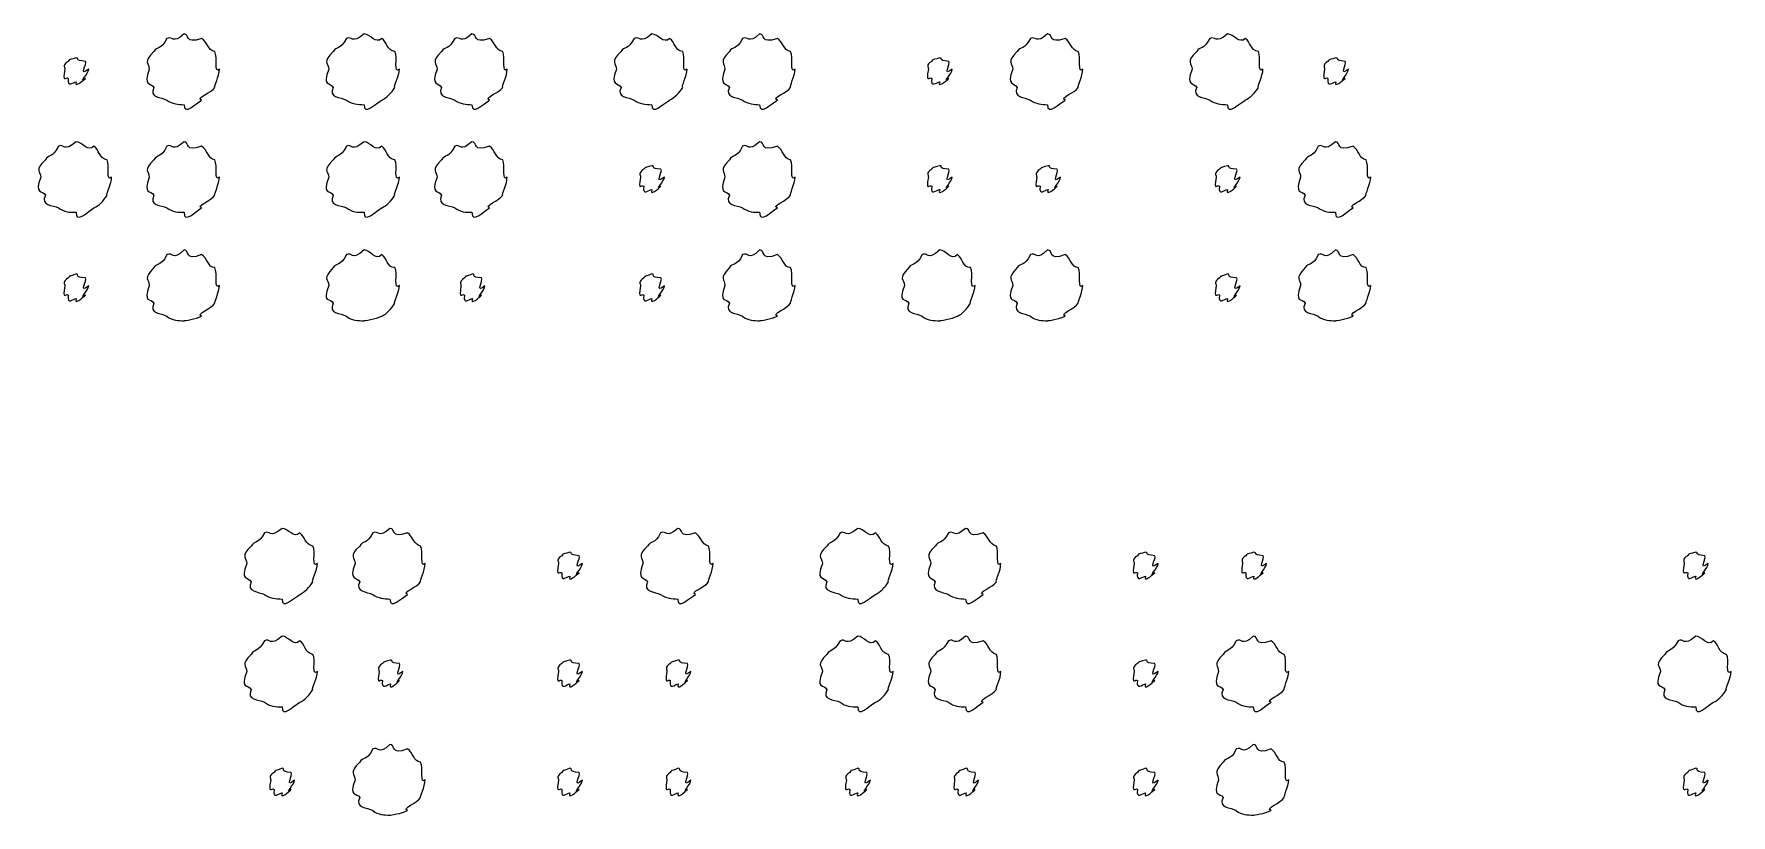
# Model space of a CAD drawing. Header units: millimetres. Extents: x -178 to -32, y 41 to 266.
# Drawn here: x -139.56 to -123.16, y 239.53 to 247.09 of the extents above; entities that cross this region are included whole.
import ezdxf

# ---------------------------------------------------------------- set-up
doc = ezdxf.new("R2010")
doc.units = ezdxf.units.MM
doc.layers.get('0').update_dxf_attribs({"linetype": 'CONTINUOUS'})

msp = doc.modelspace()

# ---------------------------------------------------------------- linework, layer by layer
at = {"color": 0}
for p, q in [((-138.109, 247.088), (-138.109, 247.088)), ((-136.369, 247.088), (-136.369, 247.088)), ((-135.327, 247.088), (-135.327, 247.088)), ((-133.587, 247.088), (-133.587, 247.088)), ((-132.545, 247.088), (-132.545, 247.088)), ((-129.763, 247.088), (-129.763, 247.088)), ((-128.022, 247.088), (-128.022, 247.088)), ((-139.151, 246.856), (-139.151, 246.856)), ((-130.804, 246.856), (-130.804, 246.856)), ((-126.975, 246.856), (-126.975, 246.856)), ((-139.151, 246.046), (-139.151, 246.046)), ((-138.109, 246.046), (-138.109, 246.046)), ((-136.369, 246.046), (-136.369, 246.046)), ((-135.327, 246.046), (-135.327, 246.046)), ((-132.545, 246.046), (-132.545, 246.046)), ((-126.98, 246.046), (-126.98, 246.046)), ((-133.587, 245.814), (-133.587, 245.814)), ((-130.804, 245.814), (-130.804, 245.814)), ((-129.757, 245.814), (-129.757, 245.814)), ((-128.022, 245.814), (-128.022, 245.814)), ((-138.109, 244.999), (-138.109, 244.999)), ((-136.369, 244.999), (-136.369, 244.999)), ((-132.545, 244.999), (-132.545, 244.999)), ((-130.804, 244.999), (-130.804, 244.999)), ((-129.763, 244.999), (-129.763, 244.999)), ((-126.98, 244.999), (-126.98, 244.999)), ((-139.151, 244.767), (-139.151, 244.767)), ((-135.322, 244.767), (-135.322, 244.767)), ((-133.587, 244.767), (-133.587, 244.767)), ((-128.022, 244.767), (-128.022, 244.767)), ((-137.161, 242.307), (-137.161, 242.307)), ((-136.119, 242.307), (-136.119, 242.307)), ((-133.337, 242.307), (-133.337, 242.307)), ((-131.597, 242.307), (-131.597, 242.307)), ((-130.555, 242.307), (-130.555, 242.307)), ((-134.379, 242.076), (-134.379, 242.076)), ((-128.814, 242.076), (-128.814, 242.076)), ((-127.767, 242.076), (-127.767, 242.076)), ((-123.497, 242.076), (-123.497, 242.076)), ((-137.161, 241.265), (-137.161, 241.265)), ((-131.597, 241.265), (-131.597, 241.265)), ((-130.555, 241.265), (-130.555, 241.265)), ((-127.773, 241.265), (-127.773, 241.265)), ((-123.497, 241.265), (-123.497, 241.265)), ((-136.114, 241.034), (-136.114, 241.034)), ((-134.379, 241.034), (-134.379, 241.034)), ((-133.332, 241.034), (-133.332, 241.034)), ((-128.814, 241.034), (-128.814, 241.034)), ((-136.119, 240.218), (-136.119, 240.218)), ((-127.773, 240.218), (-127.773, 240.218)), ((-137.161, 239.987), (-137.161, 239.987)), ((-134.379, 239.987), (-134.379, 239.987)), ((-133.332, 239.987), (-133.332, 239.987)), ((-131.597, 239.987), (-131.597, 239.987)), ((-130.549, 239.987), (-130.549, 239.987)), ((-128.814, 239.987), (-128.814, 239.987)), ((-123.497, 239.987), (-123.497, 239.987))]:
    msp.add_line(p, q, dxfattribs=at)
for points in [[(-138.109, 247.088), (-138.222, 246.986), (-138.219, 247.072), (-138.275, 247.044)], [(-137.939, 247.044), (-138.109, 246.986), (-138.05, 247.088), (-138.109, 247.088)], [(-136.369, 247.088), (-136.491, 246.986), (-136.484, 247.072), (-136.54, 247.044)], [(-136.198, 247.044), (-136.256, 246.986), (-136.309, 247.088), (-136.369, 247.088)], [(-135.327, 247.088), (-135.44, 246.986), (-135.437, 247.072), (-135.492, 247.044)], [(-135.156, 247.044), (-135.327, 246.986), (-135.268, 247.088), (-135.327, 247.088)], [(-133.587, 247.088), (-133.709, 246.986), (-133.702, 247.072), (-133.757, 247.044)], [(-133.416, 247.044), (-133.473, 246.986), (-133.527, 247.088), (-133.587, 247.088)], [(-132.545, 247.088), (-132.658, 246.986), (-132.655, 247.072), (-132.71, 247.044)], [(-132.374, 247.044), (-132.545, 246.986), (-132.486, 247.088), (-132.545, 247.088)], [(-129.763, 247.088), (-129.875, 246.986), (-129.873, 247.072), (-129.928, 247.044)], [(-129.592, 247.044), (-129.763, 246.986), (-129.703, 247.088), (-129.763, 247.088)], [(-128.022, 247.088), (-128.145, 246.986), (-128.138, 247.072), (-128.193, 247.044)], [(-127.851, 247.044), (-127.909, 246.986), (-127.963, 247.088), (-128.022, 247.088)], [(-138.401, 246.917), (-138.509, 246.818), (-138.446, 246.804), (-138.446, 246.746)], [(-138.275, 247.044), (-138.333, 246.928), (-138.371, 246.972), (-138.401, 246.917)], [(-137.812, 246.917), (-137.881, 246.928), (-137.883, 247.013), (-137.939, 247.044)], [(-137.767, 246.746), (-137.823, 246.699), (-137.781, 246.862), (-137.812, 246.917)], [(-136.666, 246.917), (-136.778, 246.818), (-136.711, 246.804), (-136.711, 246.746)], [(-136.54, 247.044), (-136.602, 246.928), (-136.636, 246.972), (-136.666, 246.917)], [(-136.071, 246.917), (-136.15, 246.928), (-136.146, 247.013), (-136.198, 247.044)], [(-136.027, 246.746), (-136.088, 246.699), (-136.041, 246.862), (-136.071, 246.917)], [(-135.619, 246.917), (-135.727, 246.818), (-135.663, 246.804), (-135.663, 246.746)], [(-135.492, 247.044), (-135.55, 246.928), (-135.589, 246.972), (-135.619, 246.917)], [(-135.029, 246.917), (-135.098, 246.928), (-135.101, 247.013), (-135.156, 247.044)], [(-134.985, 246.746), (-135.041, 246.699), (-134.999, 246.862), (-135.029, 246.917)], [(-133.884, 246.917), (-133.996, 246.818), (-133.928, 246.804), (-133.928, 246.746)], [(-133.757, 247.044), (-133.82, 246.928), (-133.854, 246.972), (-133.884, 246.917)], [(-133.289, 246.917), (-133.368, 246.928), (-133.363, 247.013), (-133.416, 247.044)], [(-133.245, 246.746), (-133.306, 246.699), (-133.259, 246.862), (-133.289, 246.917)], [(-132.837, 246.917), (-132.944, 246.818), (-132.881, 246.804), (-132.881, 246.746)], [(-132.71, 247.044), (-132.768, 246.928), (-132.807, 246.972), (-132.837, 246.917)], [(-132.247, 246.917), (-132.316, 246.928), (-132.319, 247.013), (-132.374, 247.044)], [(-132.203, 246.746), (-132.258, 246.699), (-132.217, 246.862), (-132.247, 246.917)], [(-130.055, 246.917), (-130.162, 246.818), (-130.099, 246.804), (-130.099, 246.746)], [(-129.928, 247.044), (-129.986, 246.928), (-130.024, 246.972), (-130.055, 246.917)], [(-129.465, 246.917), (-129.534, 246.928), (-129.536, 247.013), (-129.592, 247.044)], [(-129.421, 246.746), (-129.476, 246.699), (-129.435, 246.862), (-129.465, 246.917)], [(-128.32, 246.917), (-128.431, 246.818), (-128.364, 246.804), (-128.364, 246.746)], [(-128.193, 247.044), (-128.255, 246.928), (-128.289, 246.972), (-128.32, 246.917)], [(-127.724, 246.917), (-127.803, 246.928), (-127.799, 247.013), (-127.851, 247.044)], [(-127.68, 246.746), (-127.741, 246.699), (-127.694, 246.862), (-127.724, 246.917)], [(-139.228, 246.823), (-139.289, 246.787), (-139.261, 246.775), (-139.261, 246.746)], [(-139.261, 246.746), (-139.289, 246.604), (-139.25, 246.68), (-139.228, 246.658)], [(-139.151, 246.856), (-139.245, 246.832), (-139.206, 246.845), (-139.228, 246.823)], [(-139.063, 246.823), (-139.179, 246.832), (-139.114, 246.856), (-139.151, 246.856)], [(-139.03, 246.746), (-139.134, 246.67), (-139.041, 246.801), (-139.063, 246.823)], [(-139.063, 246.658), (-139.134, 246.604), (-139.03, 246.709), (-139.03, 246.746)], [(-138.446, 246.746), (-138.509, 246.578), (-138.43, 246.625), (-138.401, 246.57)], [(-137.812, 246.57), (-137.823, 246.578), (-137.767, 246.683), (-137.767, 246.746)], [(-136.711, 246.746), (-136.778, 246.578), (-136.695, 246.625), (-136.666, 246.57)], [(-136.071, 246.57), (-136.088, 246.578), (-136.027, 246.683), (-136.027, 246.746)], [(-135.663, 246.746), (-135.727, 246.578), (-135.648, 246.625), (-135.619, 246.57)], [(-135.029, 246.57), (-135.041, 246.578), (-134.985, 246.683), (-134.985, 246.746)], [(-133.928, 246.746), (-133.996, 246.578), (-133.913, 246.625), (-133.884, 246.57)], [(-133.289, 246.57), (-133.306, 246.578), (-133.245, 246.683), (-133.245, 246.746)], [(-132.881, 246.746), (-132.944, 246.578), (-132.866, 246.625), (-132.837, 246.57)], [(-132.247, 246.57), (-132.258, 246.578), (-132.203, 246.683), (-132.203, 246.746)], [(-130.882, 246.823), (-130.942, 246.787), (-130.914, 246.775), (-130.914, 246.746)], [(-130.914, 246.746), (-130.942, 246.604), (-130.903, 246.68), (-130.882, 246.658)], [(-130.804, 246.856), (-130.898, 246.832), (-130.859, 246.845), (-130.882, 246.823)], [(-130.716, 246.823), (-130.832, 246.832), (-130.767, 246.856), (-130.804, 246.856)], [(-130.683, 246.746), (-130.788, 246.67), (-130.694, 246.801), (-130.716, 246.823)], [(-130.716, 246.658), (-130.788, 246.604), (-130.683, 246.709), (-130.683, 246.746)], [(-130.099, 246.746), (-130.162, 246.578), (-130.084, 246.625), (-130.055, 246.57)], [(-129.465, 246.57), (-129.476, 246.578), (-129.421, 246.683), (-129.421, 246.746)], [(-128.364, 246.746), (-128.431, 246.578), (-128.349, 246.625), (-128.32, 246.57)], [(-127.724, 246.57), (-127.741, 246.578), (-127.68, 246.683), (-127.68, 246.746)], [(-127.052, 246.823), (-127.108, 246.787), (-127.085, 246.775), (-127.085, 246.746)], [(-127.085, 246.746), (-127.108, 246.604), (-127.074, 246.68), (-127.052, 246.658)], [(-126.975, 246.856), (-127.064, 246.832), (-127.03, 246.845), (-127.052, 246.823)], [(-126.886, 246.823), (-126.998, 246.832), (-126.938, 246.856), (-126.975, 246.856)], [(-126.854, 246.746), (-126.954, 246.67), (-126.865, 246.801), (-126.886, 246.823)], [(-126.886, 246.658), (-126.954, 246.604), (-126.854, 246.709), (-126.854, 246.746)], [(-139.228, 246.658), (-139.245, 246.56), (-139.18, 246.625), (-139.151, 246.625)], [(-139.151, 246.625), (-139.179, 246.56), (-139.085, 246.636), (-139.063, 246.658)], [(-138.401, 246.57), (-138.451, 246.472), (-138.33, 246.477), (-138.275, 246.448)], [(-137.939, 246.448), (-137.999, 246.472), (-137.841, 246.517), (-137.812, 246.57)], [(-136.666, 246.57), (-136.719, 246.472), (-136.595, 246.477), (-136.54, 246.448)], [(-136.198, 246.448), (-136.15, 246.472), (-136.104, 246.517), (-136.071, 246.57)], [(-135.619, 246.57), (-135.669, 246.472), (-135.547, 246.477), (-135.492, 246.448)], [(-135.156, 246.448), (-135.217, 246.472), (-135.058, 246.517), (-135.029, 246.57)], [(-133.884, 246.57), (-133.937, 246.472), (-133.812, 246.477), (-133.757, 246.448)], [(-133.416, 246.448), (-133.368, 246.472), (-133.322, 246.517), (-133.289, 246.57)], [(-132.837, 246.57), (-132.886, 246.472), (-132.765, 246.477), (-132.71, 246.448)], [(-132.374, 246.448), (-132.435, 246.472), (-132.276, 246.517), (-132.247, 246.57)], [(-130.882, 246.658), (-130.898, 246.56), (-130.833, 246.625), (-130.804, 246.625)], [(-130.804, 246.625), (-130.832, 246.56), (-130.738, 246.636), (-130.716, 246.658)], [(-130.055, 246.57), (-130.104, 246.472), (-129.983, 246.477), (-129.928, 246.448)], [(-129.592, 246.448), (-129.652, 246.472), (-129.494, 246.517), (-129.465, 246.57)], [(-128.32, 246.57), (-128.372, 246.472), (-128.248, 246.477), (-128.193, 246.448)], [(-127.851, 246.448), (-127.803, 246.472), (-127.757, 246.517), (-127.724, 246.57)], [(-127.052, 246.658), (-127.064, 246.56), (-127.004, 246.625), (-126.975, 246.625)], [(-126.975, 246.625), (-126.998, 246.56), (-126.909, 246.636), (-126.886, 246.658)], [(-138.275, 246.448), (-138.222, 246.412), (-138.164, 246.404), (-138.109, 246.404)], [(-138.109, 246.404), (-138.109, 246.295), (-137.994, 246.418), (-137.939, 246.448)], [(-136.54, 246.448), (-136.491, 246.412), (-136.427, 246.404), (-136.369, 246.404)], [(-136.369, 246.404), (-136.374, 246.295), (-136.253, 246.418), (-136.198, 246.448)], [(-135.492, 246.448), (-135.44, 246.412), (-135.382, 246.404), (-135.327, 246.404)], [(-135.327, 246.404), (-135.327, 246.295), (-135.211, 246.418), (-135.156, 246.448)], [(-133.757, 246.448), (-133.709, 246.412), (-133.645, 246.404), (-133.587, 246.404)], [(-133.587, 246.404), (-133.592, 246.295), (-133.471, 246.418), (-133.416, 246.448)], [(-132.71, 246.448), (-132.658, 246.412), (-132.6, 246.404), (-132.545, 246.404)], [(-132.545, 246.404), (-132.545, 246.295), (-132.429, 246.418), (-132.374, 246.448)], [(-129.928, 246.448), (-129.875, 246.412), (-129.818, 246.404), (-129.763, 246.404)], [(-129.763, 246.404), (-129.763, 246.295), (-129.647, 246.418), (-129.592, 246.448)], [(-128.193, 246.448), (-128.145, 246.412), (-128.08, 246.404), (-128.022, 246.404)], [(-128.022, 246.404), (-128.028, 246.295), (-127.906, 246.418), (-127.851, 246.448)], [(-139.322, 246.002), (-139.384, 245.88), (-139.418, 245.927), (-139.449, 245.87)], [(-139.151, 246.046), (-139.274, 245.938), (-139.267, 246.031), (-139.322, 246.002)], [(-138.98, 246.002), (-139.038, 245.938), (-139.092, 246.046), (-139.151, 246.046)], [(-138.853, 245.87), (-138.932, 245.88), (-138.928, 245.971), (-138.98, 246.002)], [(-138.275, 246.002), (-138.333, 245.88), (-138.371, 245.927), (-138.401, 245.87)], [(-138.109, 246.046), (-138.222, 245.938), (-138.219, 246.031), (-138.275, 246.002)], [(-137.939, 246.002), (-138.109, 245.938), (-138.05, 246.046), (-138.109, 246.046)], [(-137.812, 245.87), (-137.881, 245.88), (-137.883, 245.971), (-137.939, 246.002)], [(-136.54, 246.002), (-136.602, 245.88), (-136.636, 245.927), (-136.666, 245.87)], [(-136.369, 246.046), (-136.491, 245.938), (-136.484, 246.031), (-136.54, 246.002)], [(-136.198, 246.002), (-136.256, 245.938), (-136.309, 246.046), (-136.369, 246.046)], [(-136.071, 245.87), (-136.15, 245.88), (-136.146, 245.971), (-136.198, 246.002)], [(-135.492, 246.002), (-135.55, 245.88), (-135.589, 245.927), (-135.619, 245.87)], [(-135.327, 246.046), (-135.44, 245.938), (-135.437, 246.031), (-135.492, 246.002)], [(-135.156, 246.002), (-135.327, 245.938), (-135.268, 246.046), (-135.327, 246.046)], [(-135.029, 245.87), (-135.098, 245.88), (-135.101, 245.971), (-135.156, 246.002)], [(-132.71, 246.002), (-132.768, 245.88), (-132.807, 245.927), (-132.837, 245.87)], [(-132.545, 246.046), (-132.658, 245.938), (-132.655, 246.031), (-132.71, 246.002)], [(-132.374, 246.002), (-132.545, 245.938), (-132.486, 246.046), (-132.545, 246.046)], [(-132.247, 245.87), (-132.316, 245.88), (-132.319, 245.971), (-132.374, 246.002)], [(-127.146, 246.002), (-127.204, 245.88), (-127.242, 245.927), (-127.272, 245.87)], [(-126.98, 246.046), (-127.093, 245.938), (-127.091, 246.031), (-127.146, 246.002)], [(-126.809, 246.002), (-126.98, 245.938), (-126.921, 246.046), (-126.98, 246.046)], [(-126.683, 245.87), (-126.752, 245.88), (-126.754, 245.971), (-126.809, 246.002)], [(-139.449, 245.87), (-139.56, 245.766), (-139.493, 245.759), (-139.493, 245.704)], [(-138.809, 245.704), (-138.87, 245.649), (-138.823, 245.814), (-138.853, 245.87)], [(-138.401, 245.87), (-138.509, 245.766), (-138.446, 245.759), (-138.446, 245.704)], [(-137.767, 245.704), (-137.823, 245.649), (-137.781, 245.814), (-137.812, 245.87)], [(-136.666, 245.87), (-136.778, 245.766), (-136.711, 245.759), (-136.711, 245.704)], [(-136.027, 245.704), (-136.088, 245.649), (-136.041, 245.814), (-136.071, 245.87)], [(-135.619, 245.87), (-135.727, 245.766), (-135.663, 245.759), (-135.663, 245.704)], [(-134.985, 245.704), (-135.041, 245.649), (-134.999, 245.814), (-135.029, 245.87)], [(-133.664, 245.781), (-133.724, 245.74), (-133.697, 245.733), (-133.697, 245.704)], [(-133.587, 245.814), (-133.68, 245.784), (-133.642, 245.804), (-133.664, 245.781)], [(-133.499, 245.781), (-133.614, 245.784), (-133.549, 245.814), (-133.587, 245.814)], [(-133.465, 245.704), (-133.57, 245.623), (-133.476, 245.759), (-133.499, 245.781)], [(-132.837, 245.87), (-132.944, 245.766), (-132.881, 245.759), (-132.881, 245.704)], [(-132.203, 245.704), (-132.258, 245.649), (-132.217, 245.814), (-132.247, 245.87)], [(-130.882, 245.781), (-130.942, 245.74), (-130.914, 245.733), (-130.914, 245.704)], [(-130.804, 245.814), (-130.898, 245.784), (-130.859, 245.804), (-130.882, 245.781)], [(-130.716, 245.781), (-130.832, 245.784), (-130.767, 245.814), (-130.804, 245.814)], [(-130.683, 245.704), (-130.788, 245.623), (-130.694, 245.759), (-130.716, 245.781)], [(-129.834, 245.781), (-129.891, 245.74), (-129.867, 245.733), (-129.867, 245.704)], [(-129.757, 245.814), (-129.847, 245.784), (-129.812, 245.804), (-129.834, 245.781)], [(-129.669, 245.781), (-129.781, 245.784), (-129.72, 245.814), (-129.757, 245.814)], [(-129.636, 245.704), (-129.736, 245.623), (-129.647, 245.759), (-129.669, 245.781)], [(-128.099, 245.781), (-128.16, 245.74), (-128.132, 245.733), (-128.132, 245.704)], [(-128.022, 245.814), (-128.116, 245.784), (-128.077, 245.804), (-128.099, 245.781)], [(-127.934, 245.781), (-128.05, 245.784), (-127.985, 245.814), (-128.022, 245.814)], [(-127.901, 245.704), (-128.005, 245.623), (-127.912, 245.759), (-127.934, 245.781)], [(-127.272, 245.87), (-127.38, 245.766), (-127.316, 245.759), (-127.316, 245.704)], [(-126.638, 245.704), (-126.694, 245.649), (-126.652, 245.814), (-126.683, 245.87)], [(-139.493, 245.704), (-139.56, 245.531), (-139.478, 245.583), (-139.449, 245.528)], [(-138.853, 245.528), (-138.87, 245.531), (-138.809, 245.641), (-138.809, 245.704)], [(-138.446, 245.704), (-138.509, 245.531), (-138.43, 245.583), (-138.401, 245.528)], [(-137.812, 245.528), (-137.823, 245.531), (-137.767, 245.641), (-137.767, 245.704)], [(-136.711, 245.704), (-136.778, 245.531), (-136.695, 245.583), (-136.666, 245.528)], [(-136.071, 245.528), (-136.088, 245.531), (-136.027, 245.641), (-136.027, 245.704)], [(-135.663, 245.704), (-135.727, 245.531), (-135.648, 245.583), (-135.619, 245.528)], [(-135.029, 245.528), (-135.041, 245.531), (-134.985, 245.641), (-134.985, 245.704)], [(-133.697, 245.704), (-133.724, 245.557), (-133.686, 245.638), (-133.664, 245.616)], [(-133.664, 245.616), (-133.68, 245.513), (-133.616, 245.583), (-133.587, 245.583)], [(-133.587, 245.583), (-133.614, 245.513), (-133.52, 245.594), (-133.499, 245.616)], [(-133.499, 245.616), (-133.57, 245.557), (-133.465, 245.667), (-133.465, 245.704)], [(-132.881, 245.704), (-132.944, 245.531), (-132.866, 245.583), (-132.837, 245.528)], [(-132.247, 245.528), (-132.258, 245.531), (-132.203, 245.641), (-132.203, 245.704)], [(-130.914, 245.704), (-130.942, 245.557), (-130.903, 245.638), (-130.882, 245.616)], [(-130.882, 245.616), (-130.898, 245.513), (-130.833, 245.583), (-130.804, 245.583)], [(-130.804, 245.583), (-130.832, 245.513), (-130.738, 245.594), (-130.716, 245.616)], [(-130.716, 245.616), (-130.788, 245.557), (-130.683, 245.667), (-130.683, 245.704)], [(-129.867, 245.704), (-129.891, 245.557), (-129.856, 245.638), (-129.834, 245.616)], [(-129.834, 245.616), (-129.847, 245.513), (-129.786, 245.583), (-129.757, 245.583)], [(-129.757, 245.583), (-129.781, 245.513), (-129.691, 245.594), (-129.669, 245.616)], [(-129.669, 245.616), (-129.736, 245.557), (-129.636, 245.667), (-129.636, 245.704)], [(-128.132, 245.704), (-128.16, 245.557), (-128.121, 245.638), (-128.099, 245.616)], [(-128.099, 245.616), (-128.116, 245.513), (-128.051, 245.583), (-128.022, 245.583)], [(-128.022, 245.583), (-128.05, 245.513), (-127.956, 245.594), (-127.934, 245.616)], [(-127.934, 245.616), (-128.005, 245.557), (-127.901, 245.667), (-127.901, 245.704)], [(-127.316, 245.704), (-127.38, 245.531), (-127.301, 245.583), (-127.272, 245.528)], [(-126.683, 245.528), (-126.694, 245.531), (-126.638, 245.641), (-126.638, 245.704)], [(-139.449, 245.528), (-139.501, 245.424), (-139.377, 245.436), (-139.322, 245.407)], [(-138.98, 245.407), (-138.932, 245.424), (-138.886, 245.475), (-138.853, 245.528)], [(-138.401, 245.528), (-138.451, 245.424), (-138.33, 245.436), (-138.275, 245.407)], [(-137.939, 245.407), (-137.999, 245.424), (-137.841, 245.475), (-137.812, 245.528)], [(-136.666, 245.528), (-136.719, 245.424), (-136.595, 245.436), (-136.54, 245.407)], [(-136.198, 245.407), (-136.15, 245.424), (-136.104, 245.475), (-136.071, 245.528)], [(-135.619, 245.528), (-135.669, 245.424), (-135.547, 245.436), (-135.492, 245.407)], [(-135.156, 245.407), (-135.217, 245.424), (-135.058, 245.475), (-135.029, 245.528)], [(-132.837, 245.528), (-132.886, 245.424), (-132.765, 245.436), (-132.71, 245.407)], [(-132.374, 245.407), (-132.435, 245.424), (-132.276, 245.475), (-132.247, 245.528)], [(-127.272, 245.528), (-127.322, 245.424), (-127.201, 245.436), (-127.146, 245.407)], [(-126.809, 245.407), (-126.87, 245.424), (-126.711, 245.475), (-126.683, 245.528)], [(-139.322, 245.407), (-139.274, 245.365), (-139.209, 245.363), (-139.151, 245.363)], [(-139.151, 245.363), (-139.157, 245.248), (-139.035, 245.376), (-138.98, 245.407)], [(-138.275, 245.407), (-138.222, 245.365), (-138.164, 245.363), (-138.109, 245.363)], [(-138.109, 245.363), (-138.109, 245.248), (-137.994, 245.376), (-137.939, 245.407)], [(-136.54, 245.407), (-136.491, 245.365), (-136.427, 245.363), (-136.369, 245.363)], [(-136.369, 245.363), (-136.374, 245.248), (-136.253, 245.376), (-136.198, 245.407)], [(-135.492, 245.407), (-135.44, 245.365), (-135.382, 245.363), (-135.327, 245.363)], [(-135.327, 245.363), (-135.327, 245.248), (-135.211, 245.376), (-135.156, 245.407)], [(-132.71, 245.407), (-132.658, 245.365), (-132.6, 245.363), (-132.545, 245.363)], [(-132.545, 245.363), (-132.545, 245.248), (-132.429, 245.376), (-132.374, 245.407)], [(-127.146, 245.407), (-127.093, 245.365), (-127.035, 245.363), (-126.98, 245.363)], [(-126.98, 245.363), (-126.98, 245.248), (-126.865, 245.376), (-126.809, 245.407)], [(-138.275, 244.954), (-138.333, 244.829), (-138.371, 244.883), (-138.401, 244.828)], [(-138.109, 244.999), (-138.222, 244.888), (-138.219, 244.983), (-138.275, 244.954)], [(-137.939, 244.954), (-138.109, 244.888), (-138.05, 244.999), (-138.109, 244.999)], [(-137.812, 244.828), (-137.881, 244.829), (-137.883, 244.924), (-137.939, 244.954)], [(-136.54, 244.954), (-136.602, 244.829), (-136.636, 244.883), (-136.666, 244.828)], [(-136.369, 244.999), (-136.491, 244.888), (-136.484, 244.983), (-136.54, 244.954)], [(-136.198, 244.954), (-136.256, 244.888), (-136.309, 244.999), (-136.369, 244.999)], [(-136.071, 244.828), (-136.15, 244.829), (-136.146, 244.924), (-136.198, 244.954)], [(-132.71, 244.954), (-132.768, 244.829), (-132.807, 244.883), (-132.837, 244.828)], [(-132.545, 244.999), (-132.658, 244.888), (-132.655, 244.983), (-132.71, 244.954)], [(-132.374, 244.954), (-132.545, 244.888), (-132.486, 244.999), (-132.545, 244.999)], [(-132.247, 244.828), (-132.316, 244.829), (-132.319, 244.924), (-132.374, 244.954)], [(-130.975, 244.954), (-131.037, 244.829), (-131.072, 244.883), (-131.102, 244.828)], [(-130.804, 244.999), (-130.927, 244.888), (-130.92, 244.983), (-130.975, 244.954)], [(-130.634, 244.954), (-130.691, 244.888), (-130.745, 244.999), (-130.804, 244.999)], [(-130.507, 244.828), (-130.585, 244.829), (-130.581, 244.924), (-130.634, 244.954)], [(-129.928, 244.954), (-129.986, 244.829), (-130.024, 244.883), (-130.055, 244.828)], [(-129.763, 244.999), (-129.875, 244.888), (-129.873, 244.983), (-129.928, 244.954)], [(-129.592, 244.954), (-129.763, 244.888), (-129.703, 244.999), (-129.763, 244.999)], [(-129.465, 244.828), (-129.534, 244.829), (-129.536, 244.924), (-129.592, 244.954)], [(-127.146, 244.954), (-127.204, 244.829), (-127.242, 244.883), (-127.272, 244.828)], [(-126.98, 244.999), (-127.093, 244.888), (-127.091, 244.983), (-127.146, 244.954)], [(-126.809, 244.954), (-126.98, 244.888), (-126.921, 244.999), (-126.98, 244.999)], [(-126.683, 244.828), (-126.752, 244.829), (-126.754, 244.924), (-126.809, 244.954)], [(-139.151, 244.767), (-139.245, 244.734), (-139.206, 244.753), (-139.228, 244.729)], [(-139.063, 244.729), (-139.179, 244.734), (-139.114, 244.767), (-139.151, 244.767)], [(-138.401, 244.828), (-138.509, 244.719), (-138.446, 244.715), (-138.446, 244.657)], [(-137.767, 244.657), (-137.823, 244.602), (-137.781, 244.773), (-137.812, 244.828)], [(-136.666, 244.828), (-136.778, 244.719), (-136.711, 244.715), (-136.711, 244.657)], [(-136.027, 244.657), (-136.088, 244.602), (-136.041, 244.773), (-136.071, 244.828)], [(-135.322, 244.767), (-135.411, 244.734), (-135.377, 244.753), (-135.399, 244.729)], [(-135.233, 244.729), (-135.345, 244.734), (-135.284, 244.767), (-135.322, 244.767)], [(-133.587, 244.767), (-133.68, 244.734), (-133.642, 244.753), (-133.664, 244.729)], [(-133.499, 244.729), (-133.614, 244.734), (-133.549, 244.767), (-133.587, 244.767)], [(-132.837, 244.828), (-132.944, 244.719), (-132.881, 244.715), (-132.881, 244.657)], [(-132.203, 244.657), (-132.258, 244.602), (-132.217, 244.773), (-132.247, 244.828)], [(-131.102, 244.828), (-131.214, 244.719), (-131.146, 244.715), (-131.146, 244.657)], [(-130.463, 244.657), (-130.523, 244.602), (-130.476, 244.773), (-130.507, 244.828)], [(-130.055, 244.828), (-130.162, 244.719), (-130.099, 244.715), (-130.099, 244.657)], [(-129.421, 244.657), (-129.476, 244.602), (-129.435, 244.773), (-129.465, 244.828)], [(-128.022, 244.767), (-128.116, 244.734), (-128.077, 244.753), (-128.099, 244.729)], [(-127.934, 244.729), (-128.05, 244.734), (-127.985, 244.767), (-128.022, 244.767)], [(-127.272, 244.828), (-127.38, 244.719), (-127.316, 244.715), (-127.316, 244.657)], [(-126.638, 244.657), (-126.694, 244.602), (-126.652, 244.773), (-126.683, 244.828)], [(-139.228, 244.729), (-139.289, 244.686), (-139.261, 244.68), (-139.261, 244.651)], [(-139.261, 244.651), (-139.289, 244.505), (-139.25, 244.588), (-139.228, 244.563)], [(-139.03, 244.651), (-139.134, 244.569), (-139.041, 244.706), (-139.063, 244.729)], [(-139.063, 244.563), (-139.134, 244.505), (-139.03, 244.618), (-139.03, 244.651)], [(-138.446, 244.657), (-138.509, 244.481), (-138.43, 244.537), (-138.401, 244.486)], [(-137.812, 244.486), (-137.823, 244.481), (-137.767, 244.594), (-137.767, 244.657)], [(-136.711, 244.657), (-136.778, 244.481), (-136.695, 244.537), (-136.666, 244.486)], [(-136.071, 244.486), (-136.088, 244.481), (-136.027, 244.594), (-136.027, 244.657)], [(-135.399, 244.729), (-135.455, 244.686), (-135.432, 244.68), (-135.432, 244.651)], [(-135.432, 244.651), (-135.455, 244.505), (-135.421, 244.588), (-135.399, 244.563)], [(-135.2, 244.651), (-135.301, 244.569), (-135.211, 244.706), (-135.233, 244.729)], [(-135.233, 244.563), (-135.301, 244.505), (-135.2, 244.618), (-135.2, 244.651)], [(-133.664, 244.729), (-133.724, 244.686), (-133.697, 244.68), (-133.697, 244.651)], [(-133.697, 244.651), (-133.724, 244.505), (-133.686, 244.588), (-133.664, 244.563)], [(-133.465, 244.651), (-133.57, 244.569), (-133.476, 244.706), (-133.499, 244.729)], [(-133.499, 244.563), (-133.57, 244.505), (-133.465, 244.618), (-133.465, 244.651)], [(-132.881, 244.657), (-132.944, 244.481), (-132.866, 244.537), (-132.837, 244.486)], [(-132.247, 244.486), (-132.258, 244.481), (-132.203, 244.594), (-132.203, 244.657)], [(-131.146, 244.657), (-131.214, 244.481), (-131.131, 244.537), (-131.102, 244.486)], [(-130.507, 244.486), (-130.523, 244.481), (-130.463, 244.594), (-130.463, 244.657)], [(-130.099, 244.657), (-130.162, 244.481), (-130.084, 244.537), (-130.055, 244.486)], [(-129.465, 244.486), (-129.476, 244.481), (-129.421, 244.594), (-129.421, 244.657)], [(-128.099, 244.729), (-128.16, 244.686), (-128.132, 244.68), (-128.132, 244.651)], [(-128.132, 244.651), (-128.16, 244.505), (-128.121, 244.588), (-128.099, 244.563)], [(-127.901, 244.651), (-128.005, 244.569), (-127.912, 244.706), (-127.934, 244.729)], [(-127.934, 244.563), (-128.005, 244.505), (-127.901, 244.618), (-127.901, 244.651)], [(-127.316, 244.657), (-127.38, 244.481), (-127.301, 244.537), (-127.272, 244.486)], [(-126.683, 244.486), (-126.694, 244.481), (-126.638, 244.594), (-126.638, 244.657)], [(-139.228, 244.563), (-139.245, 244.458), (-139.18, 244.53), (-139.151, 244.53)], [(-139.151, 244.53), (-139.179, 244.458), (-139.085, 244.541), (-139.063, 244.563)], [(-138.401, 244.486), (-138.451, 244.377), (-138.33, 244.392), (-138.275, 244.359)], [(-137.939, 244.359), (-137.999, 244.377), (-137.841, 244.434), (-137.812, 244.486)], [(-136.666, 244.486), (-136.719, 244.377), (-136.595, 244.392), (-136.54, 244.359)], [(-136.198, 244.359), (-136.15, 244.377), (-136.104, 244.434), (-136.071, 244.486)], [(-135.399, 244.563), (-135.411, 244.458), (-135.351, 244.53), (-135.322, 244.53)], [(-135.322, 244.53), (-135.345, 244.458), (-135.255, 244.541), (-135.233, 244.563)], [(-133.664, 244.563), (-133.68, 244.458), (-133.616, 244.53), (-133.587, 244.53)], [(-133.587, 244.53), (-133.614, 244.458), (-133.52, 244.541), (-133.499, 244.563)], [(-132.837, 244.486), (-132.886, 244.377), (-132.765, 244.392), (-132.71, 244.359)], [(-132.374, 244.359), (-132.435, 244.377), (-132.276, 244.434), (-132.247, 244.486)], [(-131.102, 244.486), (-131.154, 244.377), (-131.03, 244.392), (-130.975, 244.359)], [(-130.634, 244.359), (-130.585, 244.377), (-130.54, 244.434), (-130.507, 244.486)], [(-130.055, 244.486), (-130.104, 244.377), (-129.983, 244.392), (-129.928, 244.359)], [(-129.592, 244.359), (-129.652, 244.377), (-129.494, 244.434), (-129.465, 244.486)], [(-128.099, 244.563), (-128.116, 244.458), (-128.051, 244.53), (-128.022, 244.53)], [(-128.022, 244.53), (-128.05, 244.458), (-127.956, 244.541), (-127.934, 244.563)], [(-127.272, 244.486), (-127.322, 244.377), (-127.201, 244.392), (-127.146, 244.359)], [(-126.809, 244.359), (-126.87, 244.377), (-126.711, 244.434), (-126.683, 244.486)], [(-138.275, 244.359), (-138.222, 244.315), (-138.164, 244.315), (-138.109, 244.315)], [(-138.109, 244.315), (-138.109, 244.315), (-137.994, 244.329), (-137.939, 244.359)], [(-136.54, 244.359), (-136.491, 244.315), (-136.427, 244.315), (-136.369, 244.315)], [(-136.369, 244.315), (-136.374, 244.315), (-136.253, 244.329), (-136.198, 244.359)], [(-132.71, 244.359), (-132.658, 244.315), (-132.6, 244.315), (-132.545, 244.315)], [(-132.545, 244.315), (-132.545, 244.315), (-132.429, 244.329), (-132.374, 244.359)], [(-130.975, 244.359), (-130.927, 244.315), (-130.862, 244.315), (-130.804, 244.315)], [(-130.804, 244.315), (-130.81, 244.315), (-130.689, 244.329), (-130.634, 244.359)], [(-129.928, 244.359), (-129.875, 244.315), (-129.818, 244.315), (-129.763, 244.315)], [(-129.763, 244.315), (-129.763, 244.315), (-129.647, 244.329), (-129.592, 244.359)], [(-127.146, 244.359), (-127.093, 244.315), (-127.035, 244.315), (-126.98, 244.315)], [(-126.98, 244.315), (-126.98, 244.315), (-126.865, 244.329), (-126.809, 244.359)], [(-137.161, 242.307), (-137.284, 242.205), (-137.277, 242.292), (-137.332, 242.263)], [(-136.99, 242.263), (-137.048, 242.205), (-137.102, 242.307), (-137.161, 242.307)], [(-136.119, 242.307), (-136.233, 242.205), (-136.23, 242.292), (-136.285, 242.263)], [(-135.949, 242.263), (-136.119, 242.205), (-136.06, 242.307), (-136.119, 242.307)], [(-133.337, 242.307), (-133.45, 242.205), (-133.447, 242.292), (-133.502, 242.263)], [(-133.166, 242.263), (-133.337, 242.205), (-133.278, 242.307), (-133.337, 242.307)], [(-131.597, 242.307), (-131.719, 242.205), (-131.712, 242.292), (-131.767, 242.263)], [(-131.426, 242.263), (-131.484, 242.205), (-131.537, 242.307), (-131.597, 242.307)], [(-130.555, 242.307), (-130.668, 242.205), (-130.665, 242.292), (-130.72, 242.263)], [(-130.384, 242.263), (-130.555, 242.205), (-130.496, 242.307), (-130.555, 242.307)], [(-137.332, 242.263), (-137.394, 242.147), (-137.428, 242.191), (-137.459, 242.136)], [(-136.864, 242.136), (-136.942, 242.147), (-136.938, 242.233), (-136.99, 242.263)], [(-136.285, 242.263), (-136.343, 242.147), (-136.381, 242.191), (-136.411, 242.136)], [(-135.822, 242.136), (-135.891, 242.147), (-135.894, 242.233), (-135.949, 242.263)], [(-133.502, 242.263), (-133.56, 242.147), (-133.599, 242.191), (-133.629, 242.136)], [(-133.04, 242.136), (-133.108, 242.147), (-133.111, 242.233), (-133.166, 242.263)], [(-131.767, 242.263), (-131.83, 242.147), (-131.864, 242.191), (-131.894, 242.136)], [(-131.299, 242.136), (-131.378, 242.147), (-131.373, 242.233), (-131.426, 242.263)], [(-130.72, 242.263), (-130.778, 242.147), (-130.817, 242.191), (-130.847, 242.136)], [(-130.257, 242.136), (-130.326, 242.147), (-130.329, 242.233), (-130.384, 242.263)], [(-137.459, 242.136), (-137.571, 242.037), (-137.503, 242.024), (-137.503, 241.966)], [(-136.82, 241.966), (-136.88, 241.919), (-136.833, 242.081), (-136.864, 242.136)], [(-136.411, 242.136), (-136.519, 242.037), (-136.456, 242.024), (-136.456, 241.966)], [(-135.778, 241.966), (-135.833, 241.919), (-135.792, 242.081), (-135.822, 242.136)], [(-134.456, 242.043), (-134.517, 242.007), (-134.489, 241.995), (-134.489, 241.966)], [(-134.379, 242.076), (-134.473, 242.051), (-134.434, 242.065), (-134.456, 242.043)], [(-134.291, 242.043), (-134.407, 242.051), (-134.342, 242.076), (-134.379, 242.076)], [(-134.258, 241.966), (-134.362, 241.89), (-134.269, 242.021), (-134.291, 242.043)], [(-133.629, 242.136), (-133.737, 242.037), (-133.673, 242.024), (-133.673, 241.966)], [(-132.995, 241.966), (-133.05, 241.919), (-133.009, 242.081), (-133.04, 242.136)], [(-131.894, 242.136), (-132.006, 242.037), (-131.939, 242.024), (-131.939, 241.966)], [(-131.255, 241.966), (-131.316, 241.919), (-131.269, 242.081), (-131.299, 242.136)], [(-130.847, 242.136), (-130.955, 242.037), (-130.891, 242.024), (-130.891, 241.966)], [(-130.213, 241.966), (-130.268, 241.919), (-130.227, 242.081), (-130.257, 242.136)], [(-128.892, 242.043), (-128.952, 242.007), (-128.925, 241.995), (-128.925, 241.966)], [(-128.814, 242.076), (-128.908, 242.051), (-128.87, 242.065), (-128.892, 242.043)], [(-128.726, 242.043), (-128.842, 242.051), (-128.777, 242.076), (-128.814, 242.076)], [(-128.693, 241.966), (-128.798, 241.89), (-128.704, 242.021), (-128.726, 242.043)], [(-127.844, 242.043), (-127.901, 242.007), (-127.877, 241.995), (-127.877, 241.966)], [(-127.767, 242.076), (-127.857, 242.051), (-127.822, 242.065), (-127.844, 242.043)], [(-127.679, 242.043), (-127.791, 242.051), (-127.73, 242.076), (-127.767, 242.076)], [(-127.646, 241.966), (-127.746, 241.89), (-127.657, 242.021), (-127.679, 242.043)], [(-123.574, 242.043), (-123.634, 242.007), (-123.607, 241.995), (-123.607, 241.966)], [(-123.497, 242.076), (-123.59, 242.051), (-123.552, 242.065), (-123.574, 242.043)], [(-123.408, 242.043), (-123.524, 242.051), (-123.46, 242.076), (-123.497, 242.076)], [(-123.375, 241.966), (-123.48, 241.89), (-123.386, 242.021), (-123.408, 242.043)], [(-137.503, 241.966), (-137.571, 241.797), (-137.488, 241.844), (-137.459, 241.789)], [(-136.864, 241.789), (-136.88, 241.797), (-136.82, 241.902), (-136.82, 241.966)], [(-136.456, 241.966), (-136.519, 241.797), (-136.44, 241.844), (-136.411, 241.789)], [(-135.822, 241.789), (-135.833, 241.797), (-135.778, 241.902), (-135.778, 241.966)], [(-134.489, 241.966), (-134.517, 241.824), (-134.478, 241.899), (-134.456, 241.878)], [(-134.456, 241.878), (-134.473, 241.779), (-134.408, 241.844), (-134.379, 241.844)], [(-134.379, 241.844), (-134.407, 241.779), (-134.313, 241.855), (-134.291, 241.878)], [(-134.291, 241.878), (-134.362, 241.824), (-134.258, 241.928), (-134.258, 241.966)], [(-133.673, 241.966), (-133.737, 241.797), (-133.658, 241.844), (-133.629, 241.789)], [(-133.04, 241.789), (-133.05, 241.797), (-132.995, 241.902), (-132.995, 241.966)], [(-131.939, 241.966), (-132.006, 241.797), (-131.923, 241.844), (-131.894, 241.789)], [(-131.299, 241.789), (-131.316, 241.797), (-131.255, 241.902), (-131.255, 241.966)], [(-130.891, 241.966), (-130.955, 241.797), (-130.876, 241.844), (-130.847, 241.789)], [(-130.257, 241.789), (-130.268, 241.797), (-130.213, 241.902), (-130.213, 241.966)], [(-128.925, 241.966), (-128.952, 241.824), (-128.914, 241.899), (-128.892, 241.878)], [(-128.892, 241.878), (-128.908, 241.779), (-128.843, 241.844), (-128.814, 241.844)], [(-128.814, 241.844), (-128.842, 241.779), (-128.748, 241.855), (-128.726, 241.878)], [(-128.726, 241.878), (-128.798, 241.824), (-128.693, 241.928), (-128.693, 241.966)], [(-127.877, 241.966), (-127.901, 241.824), (-127.866, 241.899), (-127.844, 241.878)], [(-127.844, 241.878), (-127.857, 241.779), (-127.796, 241.844), (-127.767, 241.844)], [(-127.767, 241.844), (-127.791, 241.779), (-127.701, 241.855), (-127.679, 241.878)], [(-127.679, 241.878), (-127.746, 241.824), (-127.646, 241.928), (-127.646, 241.966)], [(-123.607, 241.966), (-123.634, 241.824), (-123.596, 241.899), (-123.574, 241.878)], [(-123.574, 241.878), (-123.59, 241.779), (-123.525, 241.844), (-123.497, 241.844)], [(-123.497, 241.844), (-123.524, 241.779), (-123.431, 241.855), (-123.408, 241.878)], [(-123.408, 241.878), (-123.48, 241.824), (-123.375, 241.928), (-123.375, 241.966)], [(-137.459, 241.789), (-137.511, 241.691), (-137.387, 241.697), (-137.332, 241.668)], [(-137.332, 241.668), (-137.284, 241.632), (-137.219, 241.624), (-137.161, 241.624)], [(-137.161, 241.624), (-137.167, 241.515), (-137.045, 241.638), (-136.99, 241.668)], [(-136.99, 241.668), (-136.942, 241.691), (-136.896, 241.737), (-136.864, 241.789)], [(-136.411, 241.789), (-136.461, 241.691), (-136.34, 241.697), (-136.285, 241.668)], [(-136.285, 241.668), (-136.233, 241.632), (-136.175, 241.624), (-136.119, 241.624)], [(-136.119, 241.624), (-136.119, 241.515), (-136.004, 241.638), (-135.949, 241.668)], [(-135.949, 241.668), (-136.009, 241.691), (-135.851, 241.737), (-135.822, 241.789)], [(-133.629, 241.789), (-133.679, 241.691), (-133.558, 241.697), (-133.502, 241.668)], [(-133.502, 241.668), (-133.45, 241.632), (-133.392, 241.624), (-133.337, 241.624)], [(-133.337, 241.624), (-133.337, 241.515), (-133.221, 241.638), (-133.166, 241.668)], [(-133.166, 241.668), (-133.227, 241.691), (-133.068, 241.737), (-133.04, 241.789)], [(-131.894, 241.789), (-131.947, 241.691), (-131.823, 241.697), (-131.767, 241.668)], [(-131.767, 241.668), (-131.719, 241.632), (-131.655, 241.624), (-131.597, 241.624)], [(-131.597, 241.624), (-131.602, 241.515), (-131.481, 241.638), (-131.426, 241.668)], [(-131.426, 241.668), (-131.378, 241.691), (-131.332, 241.737), (-131.299, 241.789)], [(-130.847, 241.789), (-130.897, 241.691), (-130.775, 241.697), (-130.72, 241.668)], [(-130.72, 241.668), (-130.668, 241.632), (-130.61, 241.624), (-130.555, 241.624)], [(-130.555, 241.624), (-130.555, 241.515), (-130.439, 241.638), (-130.384, 241.668)], [(-130.384, 241.668), (-130.445, 241.691), (-130.286, 241.737), (-130.257, 241.789)], [(-137.332, 241.221), (-137.394, 241.1), (-137.428, 241.147), (-137.459, 241.089)], [(-137.161, 241.265), (-137.284, 241.158), (-137.277, 241.25), (-137.332, 241.221)], [(-136.99, 241.221), (-137.048, 241.158), (-137.102, 241.265), (-137.161, 241.265)], [(-136.864, 241.089), (-136.942, 241.1), (-136.938, 241.191), (-136.99, 241.221)], [(-131.767, 241.221), (-131.83, 241.1), (-131.864, 241.147), (-131.894, 241.089)], [(-131.597, 241.265), (-131.719, 241.158), (-131.712, 241.25), (-131.767, 241.221)], [(-131.426, 241.221), (-131.484, 241.158), (-131.537, 241.265), (-131.597, 241.265)], [(-131.299, 241.089), (-131.378, 241.1), (-131.373, 241.191), (-131.426, 241.221)], [(-130.72, 241.221), (-130.778, 241.1), (-130.817, 241.147), (-130.847, 241.089)], [(-130.555, 241.265), (-130.668, 241.158), (-130.665, 241.25), (-130.72, 241.221)], [(-130.384, 241.221), (-130.555, 241.158), (-130.496, 241.265), (-130.555, 241.265)], [(-130.257, 241.089), (-130.326, 241.1), (-130.329, 241.191), (-130.384, 241.221)], [(-127.938, 241.221), (-127.996, 241.1), (-128.034, 241.147), (-128.065, 241.089)], [(-127.773, 241.265), (-127.885, 241.158), (-127.883, 241.25), (-127.938, 241.221)], [(-127.602, 241.221), (-127.773, 241.158), (-127.713, 241.265), (-127.773, 241.265)], [(-127.475, 241.089), (-127.544, 241.1), (-127.547, 241.191), (-127.602, 241.221)], [(-123.667, 241.221), (-123.729, 241.1), (-123.764, 241.147), (-123.794, 241.089)], [(-123.497, 241.265), (-123.619, 241.158), (-123.612, 241.25), (-123.667, 241.221)], [(-123.326, 241.221), (-123.384, 241.158), (-123.437, 241.265), (-123.497, 241.265)], [(-123.199, 241.089), (-123.277, 241.1), (-123.273, 241.191), (-123.326, 241.221)], [(-137.459, 241.089), (-137.571, 240.986), (-137.503, 240.979), (-137.503, 240.924)], [(-136.82, 240.924), (-136.88, 240.869), (-136.833, 241.034), (-136.864, 241.089)], [(-136.191, 241.001), (-136.248, 240.96), (-136.224, 240.953), (-136.224, 240.924)], [(-136.114, 241.034), (-136.204, 241.004), (-136.169, 241.023), (-136.191, 241.001)], [(-136.026, 241.001), (-136.137, 241.004), (-136.077, 241.034), (-136.114, 241.034)], [(-135.993, 240.924), (-136.093, 240.842), (-136.004, 240.979), (-136.026, 241.001)], [(-134.456, 241.001), (-134.517, 240.96), (-134.489, 240.953), (-134.489, 240.924)], [(-134.379, 241.034), (-134.473, 241.004), (-134.434, 241.023), (-134.456, 241.001)], [(-134.291, 241.001), (-134.407, 241.004), (-134.342, 241.034), (-134.379, 241.034)], [(-134.258, 240.924), (-134.362, 240.842), (-134.269, 240.979), (-134.291, 241.001)], [(-133.409, 241.001), (-133.465, 240.96), (-133.442, 240.953), (-133.442, 240.924)], [(-133.332, 241.034), (-133.421, 241.004), (-133.387, 241.023), (-133.409, 241.001)], [(-133.243, 241.001), (-133.355, 241.004), (-133.295, 241.034), (-133.332, 241.034)], [(-133.21, 240.924), (-133.311, 240.842), (-133.221, 240.979), (-133.243, 241.001)], [(-131.894, 241.089), (-132.006, 240.986), (-131.939, 240.979), (-131.939, 240.924)], [(-131.255, 240.924), (-131.316, 240.869), (-131.269, 241.034), (-131.299, 241.089)], [(-130.847, 241.089), (-130.955, 240.986), (-130.891, 240.979), (-130.891, 240.924)], [(-130.213, 240.924), (-130.268, 240.869), (-130.227, 241.034), (-130.257, 241.089)], [(-128.892, 241.001), (-128.952, 240.96), (-128.925, 240.953), (-128.925, 240.924)], [(-128.814, 241.034), (-128.908, 241.004), (-128.87, 241.023), (-128.892, 241.001)], [(-128.726, 241.001), (-128.842, 241.004), (-128.777, 241.034), (-128.814, 241.034)], [(-128.693, 240.924), (-128.798, 240.842), (-128.704, 240.979), (-128.726, 241.001)], [(-128.065, 241.089), (-128.172, 240.986), (-128.109, 240.979), (-128.109, 240.924)], [(-127.431, 240.924), (-127.486, 240.869), (-127.445, 241.034), (-127.475, 241.089)], [(-123.794, 241.089), (-123.906, 240.986), (-123.838, 240.979), (-123.838, 240.924)], [(-123.155, 240.924), (-123.215, 240.869), (-123.168, 241.034), (-123.199, 241.089)], [(-137.503, 240.924), (-137.571, 240.75), (-137.488, 240.803), (-137.459, 240.748)], [(-136.864, 240.748), (-136.88, 240.75), (-136.82, 240.86), (-136.82, 240.924)], [(-136.224, 240.924), (-136.248, 240.776), (-136.213, 240.858), (-136.191, 240.836)], [(-136.191, 240.836), (-136.204, 240.732), (-136.143, 240.803), (-136.114, 240.803)], [(-136.114, 240.803), (-136.137, 240.732), (-136.048, 240.814), (-136.026, 240.836)], [(-136.026, 240.836), (-136.093, 240.776), (-135.993, 240.887), (-135.993, 240.924)], [(-134.489, 240.924), (-134.517, 240.776), (-134.478, 240.858), (-134.456, 240.836)], [(-134.456, 240.836), (-134.473, 240.732), (-134.408, 240.803), (-134.379, 240.803)], [(-134.379, 240.803), (-134.407, 240.732), (-134.313, 240.814), (-134.291, 240.836)], [(-134.291, 240.836), (-134.362, 240.776), (-134.258, 240.887), (-134.258, 240.924)], [(-133.442, 240.924), (-133.465, 240.776), (-133.431, 240.858), (-133.409, 240.836)], [(-133.409, 240.836), (-133.421, 240.732), (-133.361, 240.803), (-133.332, 240.803)], [(-133.332, 240.803), (-133.355, 240.732), (-133.265, 240.814), (-133.243, 240.836)], [(-133.243, 240.836), (-133.311, 240.776), (-133.21, 240.887), (-133.21, 240.924)], [(-131.939, 240.924), (-132.006, 240.75), (-131.923, 240.803), (-131.894, 240.748)], [(-131.299, 240.748), (-131.316, 240.75), (-131.255, 240.86), (-131.255, 240.924)], [(-130.891, 240.924), (-130.955, 240.75), (-130.876, 240.803), (-130.847, 240.748)], [(-130.257, 240.748), (-130.268, 240.75), (-130.213, 240.86), (-130.213, 240.924)], [(-128.925, 240.924), (-128.952, 240.776), (-128.914, 240.858), (-128.892, 240.836)], [(-128.892, 240.836), (-128.908, 240.732), (-128.843, 240.803), (-128.814, 240.803)], [(-128.814, 240.803), (-128.842, 240.732), (-128.748, 240.814), (-128.726, 240.836)], [(-128.726, 240.836), (-128.798, 240.776), (-128.693, 240.887), (-128.693, 240.924)], [(-128.109, 240.924), (-128.172, 240.75), (-128.094, 240.803), (-128.065, 240.748)], [(-127.475, 240.748), (-127.486, 240.75), (-127.431, 240.86), (-127.431, 240.924)], [(-123.838, 240.924), (-123.906, 240.75), (-123.823, 240.803), (-123.794, 240.748)], [(-123.199, 240.748), (-123.215, 240.75), (-123.155, 240.86), (-123.155, 240.924)], [(-137.459, 240.748), (-137.511, 240.644), (-137.387, 240.655), (-137.332, 240.626)], [(-136.99, 240.626), (-136.942, 240.644), (-136.896, 240.695), (-136.864, 240.748)], [(-131.894, 240.748), (-131.947, 240.644), (-131.823, 240.655), (-131.767, 240.626)], [(-131.426, 240.626), (-131.378, 240.644), (-131.332, 240.695), (-131.299, 240.748)], [(-130.847, 240.748), (-130.897, 240.644), (-130.775, 240.655), (-130.72, 240.626)], [(-130.384, 240.626), (-130.445, 240.644), (-130.286, 240.695), (-130.257, 240.748)], [(-128.065, 240.748), (-128.114, 240.644), (-127.993, 240.655), (-127.938, 240.626)], [(-127.602, 240.626), (-127.663, 240.644), (-127.504, 240.695), (-127.475, 240.748)], [(-123.794, 240.748), (-123.847, 240.644), (-123.723, 240.655), (-123.667, 240.626)], [(-123.326, 240.626), (-123.277, 240.644), (-123.232, 240.695), (-123.199, 240.748)], [(-137.332, 240.626), (-137.284, 240.585), (-137.219, 240.582), (-137.161, 240.582)], [(-137.161, 240.582), (-137.167, 240.468), (-137.045, 240.596), (-136.99, 240.626)], [(-131.767, 240.626), (-131.719, 240.585), (-131.655, 240.582), (-131.597, 240.582)], [(-131.597, 240.582), (-131.602, 240.468), (-131.481, 240.596), (-131.426, 240.626)], [(-130.72, 240.626), (-130.668, 240.585), (-130.61, 240.582), (-130.555, 240.582)], [(-130.555, 240.582), (-130.555, 240.468), (-130.439, 240.596), (-130.384, 240.626)], [(-127.938, 240.626), (-127.885, 240.585), (-127.828, 240.582), (-127.773, 240.582)], [(-127.773, 240.582), (-127.773, 240.468), (-127.657, 240.596), (-127.602, 240.626)], [(-123.667, 240.626), (-123.619, 240.585), (-123.554, 240.582), (-123.497, 240.582)], [(-123.497, 240.582), (-123.502, 240.468), (-123.381, 240.596), (-123.326, 240.626)], [(-136.285, 240.174), (-136.343, 240.049), (-136.381, 240.102), (-136.411, 240.047)], [(-136.119, 240.218), (-136.233, 240.108), (-136.23, 240.203), (-136.285, 240.174)], [(-135.949, 240.174), (-136.119, 240.108), (-136.06, 240.218), (-136.119, 240.218)], [(-135.822, 240.047), (-135.891, 240.049), (-135.894, 240.144), (-135.949, 240.174)], [(-127.938, 240.174), (-127.996, 240.049), (-128.034, 240.102), (-128.065, 240.047)], [(-127.773, 240.218), (-127.885, 240.108), (-127.883, 240.203), (-127.938, 240.174)], [(-127.602, 240.174), (-127.773, 240.108), (-127.713, 240.218), (-127.773, 240.218)], [(-127.475, 240.047), (-127.544, 240.049), (-127.547, 240.144), (-127.602, 240.174)], [(-136.411, 240.047), (-136.519, 239.939), (-136.456, 239.934), (-136.456, 239.877)], [(-135.778, 239.877), (-135.833, 239.822), (-135.792, 239.992), (-135.822, 240.047)], [(-128.065, 240.047), (-128.172, 239.939), (-128.109, 239.934), (-128.109, 239.877)], [(-127.431, 239.877), (-127.486, 239.822), (-127.445, 239.992), (-127.475, 240.047)], [(-137.238, 239.948), (-137.299, 239.905), (-137.271, 239.9), (-137.271, 239.871)], [(-137.271, 239.871), (-137.299, 239.725), (-137.261, 239.808), (-137.238, 239.783)], [(-137.161, 239.987), (-137.255, 239.954), (-137.216, 239.973), (-137.238, 239.948)], [(-137.073, 239.948), (-137.189, 239.954), (-137.124, 239.987), (-137.161, 239.987)], [(-137.04, 239.871), (-137.145, 239.788), (-137.051, 239.926), (-137.073, 239.948)], [(-137.073, 239.783), (-137.145, 239.725), (-137.04, 239.838), (-137.04, 239.871)], [(-136.456, 239.877), (-136.519, 239.7), (-136.44, 239.757), (-136.411, 239.705)], [(-135.822, 239.705), (-135.833, 239.7), (-135.778, 239.813), (-135.778, 239.877)], [(-134.456, 239.948), (-134.517, 239.905), (-134.489, 239.9), (-134.489, 239.871)], [(-134.489, 239.871), (-134.517, 239.725), (-134.478, 239.808), (-134.456, 239.783)], [(-134.379, 239.987), (-134.473, 239.954), (-134.434, 239.973), (-134.456, 239.948)], [(-134.291, 239.948), (-134.407, 239.954), (-134.342, 239.987), (-134.379, 239.987)], [(-134.258, 239.871), (-134.362, 239.788), (-134.269, 239.926), (-134.291, 239.948)], [(-134.291, 239.783), (-134.362, 239.725), (-134.258, 239.838), (-134.258, 239.871)], [(-133.409, 239.948), (-133.465, 239.905), (-133.442, 239.9), (-133.442, 239.871)], [(-133.442, 239.871), (-133.465, 239.725), (-133.431, 239.808), (-133.409, 239.783)], [(-133.332, 239.987), (-133.421, 239.954), (-133.387, 239.973), (-133.409, 239.948)], [(-133.243, 239.948), (-133.355, 239.954), (-133.295, 239.987), (-133.332, 239.987)], [(-133.21, 239.871), (-133.311, 239.788), (-133.221, 239.926), (-133.243, 239.948)], [(-133.243, 239.783), (-133.311, 239.725), (-133.21, 239.838), (-133.21, 239.871)], [(-131.674, 239.948), (-131.735, 239.905), (-131.707, 239.9), (-131.707, 239.871)], [(-131.707, 239.871), (-131.735, 239.725), (-131.696, 239.808), (-131.674, 239.783)], [(-131.597, 239.987), (-131.691, 239.954), (-131.652, 239.973), (-131.674, 239.948)], [(-131.509, 239.948), (-131.624, 239.954), (-131.56, 239.987), (-131.597, 239.987)], [(-131.475, 239.871), (-131.58, 239.788), (-131.487, 239.926), (-131.509, 239.948)], [(-131.509, 239.783), (-131.58, 239.725), (-131.475, 239.838), (-131.475, 239.871)], [(-130.627, 239.948), (-130.683, 239.905), (-130.66, 239.9), (-130.66, 239.871)], [(-130.66, 239.871), (-130.683, 239.725), (-130.649, 239.808), (-130.627, 239.783)], [(-130.549, 239.987), (-130.639, 239.954), (-130.605, 239.973), (-130.627, 239.948)], [(-130.461, 239.948), (-130.573, 239.954), (-130.512, 239.987), (-130.549, 239.987)], [(-130.428, 239.871), (-130.529, 239.788), (-130.439, 239.926), (-130.461, 239.948)], [(-130.461, 239.783), (-130.529, 239.725), (-130.428, 239.838), (-130.428, 239.871)], [(-128.892, 239.948), (-128.952, 239.905), (-128.925, 239.9), (-128.925, 239.871)], [(-128.925, 239.871), (-128.952, 239.725), (-128.914, 239.808), (-128.892, 239.783)], [(-128.814, 239.987), (-128.908, 239.954), (-128.87, 239.973), (-128.892, 239.948)], [(-128.726, 239.948), (-128.842, 239.954), (-128.777, 239.987), (-128.814, 239.987)], [(-128.693, 239.871), (-128.798, 239.788), (-128.704, 239.926), (-128.726, 239.948)], [(-128.726, 239.783), (-128.798, 239.725), (-128.693, 239.838), (-128.693, 239.871)], [(-128.109, 239.877), (-128.172, 239.7), (-128.094, 239.757), (-128.065, 239.705)], [(-127.475, 239.705), (-127.486, 239.7), (-127.431, 239.813), (-127.431, 239.877)], [(-123.574, 239.948), (-123.634, 239.905), (-123.607, 239.9), (-123.607, 239.871)], [(-123.607, 239.871), (-123.634, 239.725), (-123.596, 239.808), (-123.574, 239.783)], [(-123.497, 239.987), (-123.59, 239.954), (-123.552, 239.973), (-123.574, 239.948)], [(-123.408, 239.948), (-123.524, 239.954), (-123.46, 239.987), (-123.497, 239.987)], [(-123.375, 239.871), (-123.48, 239.788), (-123.386, 239.926), (-123.408, 239.948)], [(-123.408, 239.783), (-123.48, 239.725), (-123.375, 239.838), (-123.375, 239.871)], [(-137.238, 239.783), (-137.255, 239.678), (-137.19, 239.75), (-137.161, 239.75)], [(-137.161, 239.75), (-137.189, 239.678), (-137.095, 239.761), (-137.073, 239.783)], [(-136.411, 239.705), (-136.461, 239.597), (-136.34, 239.612), (-136.285, 239.579)], [(-135.949, 239.579), (-136.009, 239.597), (-135.851, 239.653), (-135.822, 239.705)], [(-134.456, 239.783), (-134.473, 239.678), (-134.408, 239.75), (-134.379, 239.75)], [(-134.379, 239.75), (-134.407, 239.678), (-134.313, 239.761), (-134.291, 239.783)], [(-133.409, 239.783), (-133.421, 239.678), (-133.361, 239.75), (-133.332, 239.75)], [(-133.332, 239.75), (-133.355, 239.678), (-133.265, 239.761), (-133.243, 239.783)], [(-131.674, 239.783), (-131.691, 239.678), (-131.626, 239.75), (-131.597, 239.75)], [(-131.597, 239.75), (-131.624, 239.678), (-131.531, 239.761), (-131.509, 239.783)], [(-130.627, 239.783), (-130.639, 239.678), (-130.578, 239.75), (-130.549, 239.75)], [(-130.549, 239.75), (-130.573, 239.678), (-130.483, 239.761), (-130.461, 239.783)], [(-128.892, 239.783), (-128.908, 239.678), (-128.843, 239.75), (-128.814, 239.75)], [(-128.814, 239.75), (-128.842, 239.678), (-128.748, 239.761), (-128.726, 239.783)], [(-128.065, 239.705), (-128.114, 239.597), (-127.993, 239.612), (-127.938, 239.579)], [(-127.602, 239.579), (-127.663, 239.597), (-127.504, 239.653), (-127.475, 239.705)], [(-123.574, 239.783), (-123.59, 239.678), (-123.525, 239.75), (-123.497, 239.75)], [(-123.497, 239.75), (-123.524, 239.678), (-123.431, 239.761), (-123.408, 239.783)], [(-136.285, 239.579), (-136.233, 239.535), (-136.175, 239.535), (-136.119, 239.535)], [(-136.119, 239.535), (-136.119, 239.535), (-136.004, 239.548), (-135.949, 239.579)], [(-127.938, 239.579), (-127.885, 239.535), (-127.828, 239.535), (-127.773, 239.535)], [(-127.773, 239.535), (-127.773, 239.535), (-127.657, 239.548), (-127.602, 239.579)]]:
    msp.add_open_spline(points, degree=3, dxfattribs=at)

doc.saveas('drawing.dxf')
